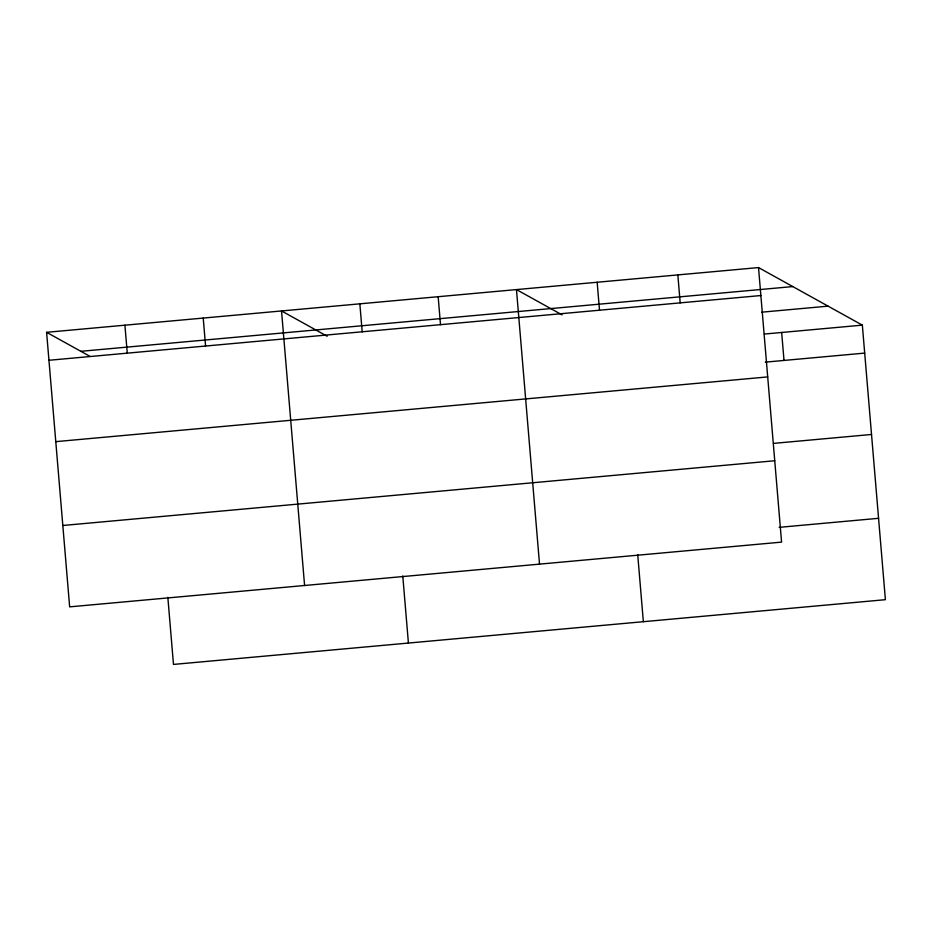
<?xml version="1.0" encoding="UTF-8"?>
<svg xmlns="http://www.w3.org/2000/svg" width="932" height="932" viewBox="0 0 932 932"><rect width="100%" height="100%" fill="white"/><g stroke="black" fill="none" stroke-linecap="round" stroke-linejoin="round"><path stroke-width="1.4" d="M758.52 267.577L781.575 542.121L69.655 606.86L46.6 332.316L758.52 267.577L862.345 325.14L885.4 599.684L173.48 664.423L167.842 597.33M80.863 351.317L792.783 286.578M48.953 360.276L760.873 295.537M761.805 312.173L828.082 306.15M764.368 334.052L862.345 325.14M765.277 362.14L864.698 353.1M55.78 441.652L767.712 376.912M773.548 443.387L871.525 434.475M62.817 525.485L774.748 460.746M779.152 527.349L878.561 518.308M562.078 314.876L516.468 289.584L539.523 564.128M327.144 336.242L281.534 310.95L304.589 585.494M46.6 332.316L89.682 356.21M781.657 332.479L784.01 360.439M677.844 274.917L680.185 302.877M637.709 554.598L643.348 621.691M597.156 282.256L599.509 310.216M438.157 296.714L440.51 324.674M402.775 575.964L408.414 643.057M359.845 303.832L362.198 331.792M203.223 318.068L205.576 346.028M124.911 325.198L127.265 353.158"/></g></svg>
